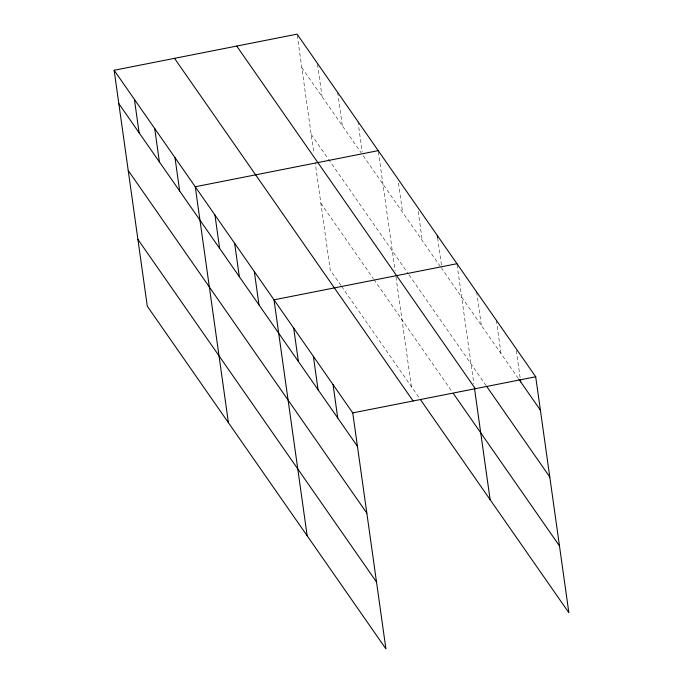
<?xml version="1.0" encoding="UTF-8"?>
<svg xmlns="http://www.w3.org/2000/svg" width="683" height="683" viewBox="0 0 683 683"><rect width="100%" height="100%" fill="white"/><g stroke="black" fill="none" stroke-linecap="round" stroke-linejoin="round"><path stroke-width="0.51" stroke-dasharray="3.42 2.56" d="M301.784 67.54L361.435 153.197M363.228 155.767L440.774 267.121M518.329 378.476L441.969 268.837L437.572 237.53M311.183 134.389L327.883 158.371M328.48 159.233L408.417 274.011M409.015 274.865L485.963 385.366M320.865 203.261L373.353 278.638M373.951 279.492L452.095 391.709M340.996 285.528L330.256 270.109L315.145 162.563M341.585 286.382L419.14 397.737M516.314 350.601L520.122 377.733M496.336 320.242L501.023 353.64M476.649 291.983L481.344 325.373M457.106 264.756L473.84 383.778M418.175 211.354L422.282 240.57M398.496 183.087L402.603 212.302M378.365 151.686L395.098 270.707M395.978 276.974L411.379 386.604M357.943 121.523L362.195 151.78M337.658 92.393L342.354 125.792M317.518 64.313L322.069 96.67M297.242 35.192L313.821 153.171"/><path stroke-width="1.02" d="M114.138 70.264L352.744 412.891L385.904 648.85L147.297 306.223L114.138 70.264L297.096 34.15L535.703 376.777L568.862 612.736L420.327 399.453M378.22 150.644L195.261 186.758L228.421 422.717M456.961 263.715L274.003 299.828L307.162 535.779M352.744 412.891L535.703 376.777M518.918 379.338L540.398 410.176M486.561 386.219L549.789 477.016M236.719 46.068L475.325 388.695M453.29 393.417L559.471 545.888M174.515 58.345L413.121 400.972M118.825 103.654L357.44 446.289M128.225 170.502L366.831 513.129M137.906 239.374L376.512 582.001M520.42 379.816L520.711 381.908M474.42 387.953L490.121 499.666M437.274 235.447L437.572 237.53M333.056 384.623L337.752 418.022M313.377 356.355L318.065 389.754M293.69 328.096L298.386 361.486M254.315 271.561L259.011 304.951M234.636 243.293L239.323 276.683M214.949 215.025L219.644 248.416M174.985 157.636L179.672 191.027M154.7 128.506L159.395 161.905M134.414 99.385L139.11 132.775"/></g></svg>
